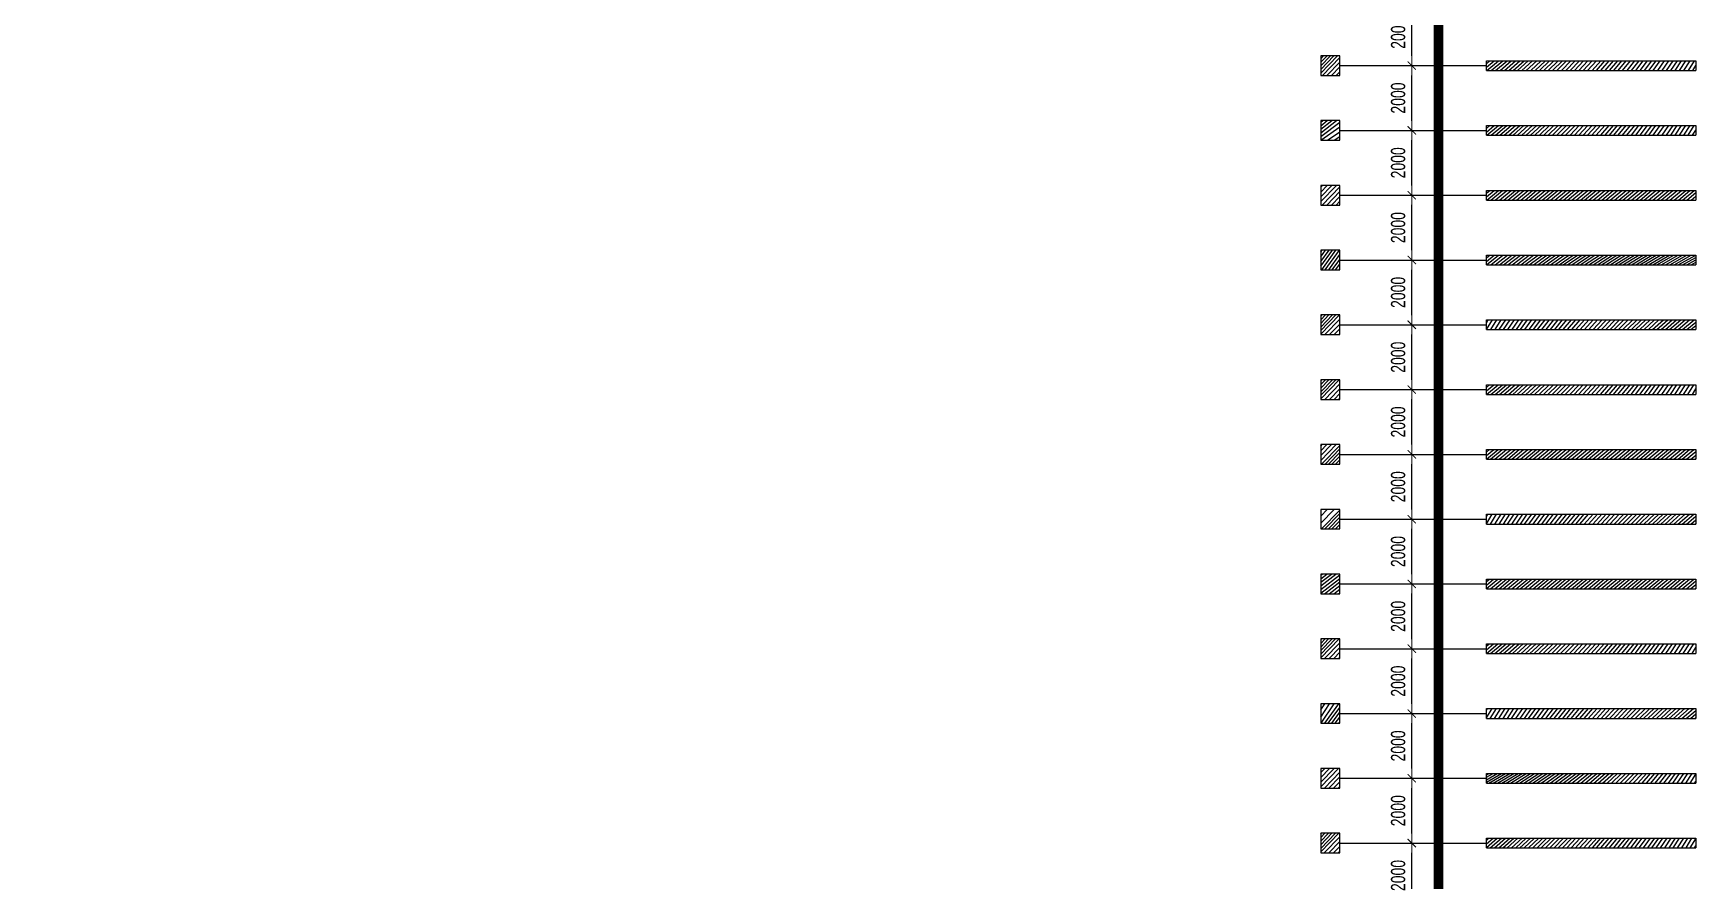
# Model space of a CAD drawing. Header units: millimetres. Extents: x -10588 to 227988, y -10588 to 100488.
# Drawn here: x 176677 to 227988, y 16737 to 42900 of the extents above; entities that cross this region are included whole.
import ezdxf

# ---------------------------------------------------------------- set-up
doc = ezdxf.new("R2010")
doc.units = ezdxf.units.MM
doc.linetypes.add('X-SITE$0$ACAD_ISO05W100', pattern=[33, 24, -3, 0, -3, 0, -3])
doc.layers.get('0').update_dxf_attribs({"lineweight": 20})
doc.layers.get('Defpoints').update_dxf_attribs({"color": 151, "lineweight": 9})
for name, color, linetype, lineweight in [('@@hatch - giaothong', 253, 'Continuous', 9), ('Landscape$0$A-HATCH', 252, 'Continuous', 18), ('NDC_S_DIM', 1, 'Continuous', 15)]:
    doc.layers.add(name, color=color, linetype=linetype, lineweight=lineweight)
doc.layers.add('A-SYM', color=7, linetype='Continuous')
doc.layers.add('X-SITE$0$A-SITE', color=2, linetype='X-SITE$0$ACAD_ISO05W100')
doc.styles.add('NDC_DIM', font='', dxfattribs={"width": 0.75})
doc.styles.get('NDC_DIM').set_extended_font_data('Dotum')
doc.dimstyles.new('NDC_dim_200', dxfattribs={"dimscale": 200, "dimtxt": 2.2, "dimasz": 1.5, "dimexe": 1.5, "dimexo": 2.5, "dimgap": 1, "dimtad": 1, "dimdec": 0, "dimzin": 0, "dimdsep": 46, "dimtxsty": 'NDC_DIM', "dimblk": 'DIMMARK', "dimcen": 0.09, "dimdle": 1.2, "dimclrd": 1, "dimclre": 1, "dimclrt": 3, "dimadec": 0, "dimazin": 0, "dimtfac": 1, "dimtdec": 0, "dimtix": 1, "dimtofl": 0, "dimtmove": 0, "dimatfit": 3, "dimfxl": 6, "dimfxlon": 1, "dimtolj": 1, "dimtzin": 0, "dimarcsym": 0})

# ---------------------------------------------------------------- blocks, each defined once
blk = doc.blocks.new('X-SITE')
at = {"layer": 'X-SITE$0$A-SITE', "const_width": 300}
blk.add_lwpolyline([(263891.6972274575, 94374.2868733796), (233890.9167651925, 124374.1597342881), (41048.81672237301, 124371.2061076554), (41031.4772981205, 26050.13213352286), (263893.9970330987, 26073.53728202902)], close=True, dxfattribs=at)
blk = doc.blocks.new('Neo_Samwoo')
at = {"layer": '@@hatch - giaothong', "lineweight": -3, "transparency": 33554559}
h = blk.add_hatch(dxfattribs=at)
h.set_pattern_fill('ANSI31', color=3, scale=750.0000000000002, angle=90.00000000000001)
h.set_pattern_definition([(135, (1742590341.413357, -434066229.3020579), (-66.29126073623884, -66.29126073623887), [])])
h.paths.add_polyline_path([(-302.44442273397, 0), (-302.44442273397, -584.009388985578), (302.44442273397, -584.009388985578), (302.44442273397, 0)])
h.paths.add_polyline_path([(150.0000001396984, 10987.54396887041), (-150.0000001396984, 10987.54396887041), (-150.0000001396984, 4527.282461116556), (150.0000001396984, 4527.282461116556)])
at = {"layer": 'Landscape$0$A-HATCH', "color": 1, "lineweight": -3}
for p, q in [((-150.0000001396984, 4527.282461116556), (-150.0000001396984, 10987.54396887041)), ((-150.0000001396984, 10987.54396887041), (150.0000001396984, 10987.54396887041)), ((150.0000001396984, 4527.282461116556), (150.0000001396984, 10987.54396887041)), ((150.0000001396984, 4527.282461116556), (-150.0000001396984, 4527.282461116556)), ((0, 0), (3.492459654808044e-07, 4527.282461116556)), ((302.44442273397, 0), (-302.44442273397, 0)), ((-302.44442273397, 0), (-302.44442273397, -584.009388985578)), ((302.44442273397, -584.009388985578), (302.44442273397, 0)), ((-302.44442273397, -584.009388985578), (302.44442273397, -584.009388985578))]:
    blk.add_line(p, q, dxfattribs=at)
blk = doc.blocks.new('DIMMARK')
at = {"layer": 'NDC_S_DIM', "color": 1}
blk.add_line((-1.5, 0), (1, 0), dxfattribs=at)
at = {"layer": 'NDC_S_DIM', "color": 2, "const_width": 0.1}
blk.add_lwpolyline([(-0.4242640687119285, -0.4242640687119285), (0.4242640687119285, 0.4242640687119285)], dxfattribs=at)
blk = doc.blocks.new('*D3023')
at = {"layer": 'Defpoints', "color": 0, "transparency": 16777216}
for p in [(218098.7281716989, 17899.99970079005), (219223.1530362209, 17899.99970079005), (218098.7281715447, 15899.99970079005)]:
    blk.add_point(p, dxfattribs=at)
at = {"layer": 'NDC_S_DIM', "color": 1, "lineweight": -2, "transparency": 16777216}
for p, q in [((218598.7281716989, 17899.99970079005), (219523.1530362209, 17899.99970079005)), ((219223.1530362209, 16199.99970079005), (219223.1530362209, 17599.99970079005)), ((218598.7281715447, 15899.99970079005), (219523.1530362209, 15899.99970079005))]:
    blk.add_line(p, q, dxfattribs=at)
at = {"layer": 'NDC_S_DIM', "color": 1, "lineweight": -2, "transparency": 16777216, "xscale": 300, "yscale": 300, "zscale": 300}
for p, rotation in [((219223.1530362209, 17899.99970079005), 90), ((219223.1530362209, 15899.99970079005), 270)]:
    blk.add_blockref('DIMMARK', p, dxfattribs=dict(at, rotation=rotation))
at = {"layer": 'NDC_S_DIM', "color": 3, "transparency": 16777216, "insert": (218803.1530362209, 16899.99970078998), "char_height": 440.0000000000001, "attachment_point": 5, "rotation": 90, "style": 'NDC_DIM'}
blk.add_mtext('\\A1;2000', dxfattribs=at)
blk = doc.blocks.new('*D3024')
at = {"layer": 'Defpoints', "color": 0, "transparency": 16777216}
for p in [(218098.728171853, 19899.99970079005), (219223.153036221, 19899.99970079005), (218098.7281716989, 17899.99970079005)]:
    blk.add_point(p, dxfattribs=at)
at = {"layer": 'NDC_S_DIM', "color": 1, "lineweight": -2, "transparency": 16777216}
for p, q in [((218598.728171853, 19899.99970079005), (219523.153036221, 19899.99970079005)), ((219223.153036221, 18199.99970079005), (219223.153036221, 19599.99970079005)), ((218598.7281716989, 17899.99970079005), (219523.153036221, 17899.99970079005))]:
    blk.add_line(p, q, dxfattribs=at)
at = {"layer": 'NDC_S_DIM', "color": 1, "lineweight": -2, "transparency": 16777216, "xscale": 300, "yscale": 300, "zscale": 300}
for p, rotation in [((219223.153036221, 19899.99970079005), 90), ((219223.153036221, 17899.99970079005), 270)]:
    blk.add_blockref('DIMMARK', p, dxfattribs=dict(at, rotation=rotation))
at = {"layer": 'NDC_S_DIM', "color": 3, "transparency": 16777216, "insert": (218803.153036221, 18899.99970078998), "char_height": 440.0000000000001, "attachment_point": 5, "rotation": 90, "style": 'NDC_DIM'}
blk.add_mtext('\\A1;2000', dxfattribs=at)
blk = doc.blocks.new('*D3025')
at = {"layer": 'Defpoints', "color": 0, "transparency": 16777216}
for p in [(218098.7281720075, 21899.99970079004), (219223.1530362212, 21899.99970079004), (218098.728171853, 19899.99970079005)]:
    blk.add_point(p, dxfattribs=at)
at = {"layer": 'NDC_S_DIM', "color": 1, "lineweight": -2, "transparency": 16777216}
for p, q in [((218598.7281720075, 21899.99970079004), (219523.1530362212, 21899.99970079004)), ((219223.1530362212, 20199.99970079005), (219223.1530362212, 21599.99970079004)), ((218598.728171853, 19899.99970079005), (219523.1530362212, 19899.99970079005))]:
    blk.add_line(p, q, dxfattribs=at)
at = {"layer": 'NDC_S_DIM', "color": 1, "lineweight": -2, "transparency": 16777216, "xscale": 300, "yscale": 300, "zscale": 300}
for p, rotation in [((219223.1530362212, 21899.99970079004), 90), ((219223.1530362212, 19899.99970079005), 270)]:
    blk.add_blockref('DIMMARK', p, dxfattribs=dict(at, rotation=rotation))
at = {"layer": 'NDC_S_DIM', "color": 3, "transparency": 16777216, "insert": (218803.1530362211, 20899.99970078998), "char_height": 440.0000000000001, "attachment_point": 5, "rotation": 90, "style": 'NDC_DIM'}
blk.add_mtext('\\A1;2000', dxfattribs=at)
blk = doc.blocks.new('*D3026')
at = {"layer": 'Defpoints', "color": 0, "transparency": 16777216}
for p in [(218098.7281721617, 23899.99970079005), (219223.1530362213, 23899.99970079005), (218098.7281720075, 21899.99970079004)]:
    blk.add_point(p, dxfattribs=at)
at = {"layer": 'NDC_S_DIM', "color": 1, "lineweight": -2, "transparency": 16777216}
for p, q in [((218598.7281721617, 23899.99970079005), (219523.1530362213, 23899.99970079005)), ((219223.1530362213, 22199.99970079004), (219223.1530362213, 23599.99970079005)), ((218598.7281720075, 21899.99970079004), (219523.1530362213, 21899.99970079004))]:
    blk.add_line(p, q, dxfattribs=at)
at = {"layer": 'NDC_S_DIM', "color": 1, "lineweight": -2, "transparency": 16777216, "xscale": 300, "yscale": 300, "zscale": 300}
for p, rotation in [((219223.1530362213, 23899.99970079005), 90), ((219223.1530362213, 21899.99970079004), 270)]:
    blk.add_blockref('DIMMARK', p, dxfattribs=dict(at, rotation=rotation))
at = {"layer": 'NDC_S_DIM', "color": 3, "transparency": 16777216, "insert": (218803.1530362212, 22899.99970078998), "char_height": 440.0000000000001, "attachment_point": 5, "rotation": 90, "style": 'NDC_DIM'}
blk.add_mtext('\\A1;2000', dxfattribs=at)
blk = doc.blocks.new('*D3027')
at = {"layer": 'Defpoints', "color": 0, "transparency": 16777216}
for p in [(218098.7281721394, 25899.99970079005), (219223.1530362214, 25899.99970079005), (218098.7281721617, 23899.99970079005)]:
    blk.add_point(p, dxfattribs=at)
at = {"layer": 'NDC_S_DIM', "color": 1, "lineweight": -2, "transparency": 16777216}
for p, q in [((218598.7281721394, 25899.99970079005), (219523.1530362214, 25899.99970079005)), ((219223.1530362214, 24199.99970079005), (219223.1530362214, 25599.99970079005)), ((218598.7281721617, 23899.99970079005), (219523.1530362214, 23899.99970079005))]:
    blk.add_line(p, q, dxfattribs=at)
at = {"layer": 'NDC_S_DIM', "color": 1, "lineweight": -2, "transparency": 16777216, "xscale": 300, "yscale": 300, "zscale": 300}
for p, rotation in [((219223.1530362214, 25899.99970079005), 90), ((219223.1530362214, 23899.99970079005), 270)]:
    blk.add_blockref('DIMMARK', p, dxfattribs=dict(at, rotation=rotation))
at = {"layer": 'NDC_S_DIM', "color": 3, "transparency": 16777216, "insert": (218803.1530362213, 24899.99970078998), "char_height": 440.0000000000001, "attachment_point": 5, "rotation": 90, "style": 'NDC_DIM'}
blk.add_mtext('\\A1;2000', dxfattribs=at)
blk = doc.blocks.new('*D3028')
at = {"layer": 'Defpoints', "color": 0, "transparency": 16777216}
for p in [(218098.7281722935, 27899.99970079005), (219223.1530362215, 27899.99970079005), (218098.7281721394, 25899.99970079005)]:
    blk.add_point(p, dxfattribs=at)
at = {"layer": 'NDC_S_DIM', "color": 1, "lineweight": -2, "transparency": 16777216}
for p, q in [((218598.7281722935, 27899.99970079005), (219523.1530362215, 27899.99970079005)), ((219223.1530362215, 26199.99970079005), (219223.1530362215, 27599.99970079005)), ((218598.7281721394, 25899.99970079005), (219523.1530362215, 25899.99970079005))]:
    blk.add_line(p, q, dxfattribs=at)
at = {"layer": 'NDC_S_DIM', "color": 1, "lineweight": -2, "transparency": 16777216, "xscale": 300, "yscale": 300, "zscale": 300}
for p, rotation in [((219223.1530362215, 27899.99970079005), 90), ((219223.1530362215, 25899.99970079005), 270)]:
    blk.add_blockref('DIMMARK', p, dxfattribs=dict(at, rotation=rotation))
at = {"layer": 'NDC_S_DIM', "color": 3, "transparency": 16777216, "insert": (218803.1530362215, 26899.99970078998), "char_height": 440.0000000000001, "attachment_point": 5, "rotation": 90, "style": 'NDC_DIM'}
blk.add_mtext('\\A1;2000', dxfattribs=at)
blk = doc.blocks.new('*D3029')
at = {"layer": 'Defpoints', "color": 0, "transparency": 16777216}
for p in [(218098.7281724478, 29899.99970079005), (219223.1530362216, 29899.99970079005), (218098.7281722935, 27899.99970079005)]:
    blk.add_point(p, dxfattribs=at)
at = {"layer": 'NDC_S_DIM', "color": 1, "lineweight": -2, "transparency": 16777216}
for p, q in [((218598.7281724478, 29899.99970079005), (219523.1530362216, 29899.99970079005)), ((219223.1530362216, 28199.99970079005), (219223.1530362216, 29599.99970079005)), ((218598.7281722935, 27899.99970079005), (219523.1530362216, 27899.99970079005))]:
    blk.add_line(p, q, dxfattribs=at)
at = {"layer": 'NDC_S_DIM', "color": 1, "lineweight": -2, "transparency": 16777216, "xscale": 300, "yscale": 300, "zscale": 300}
for p, rotation in [((219223.1530362216, 29899.99970079005), 90), ((219223.1530362216, 27899.99970079005), 270)]:
    blk.add_blockref('DIMMARK', p, dxfattribs=dict(at, rotation=rotation))
at = {"layer": 'NDC_S_DIM', "color": 3, "transparency": 16777216, "insert": (218803.1530362216, 28899.99970078998), "char_height": 440.0000000000001, "attachment_point": 5, "rotation": 90, "style": 'NDC_DIM'}
blk.add_mtext('\\A1;2000', dxfattribs=at)
blk = doc.blocks.new('*D3030')
at = {"layer": 'Defpoints', "color": 0, "transparency": 16777216}
for p in [(218098.7281726022, 31899.99970079005), (219223.1530362217, 31899.99970079005), (218098.7281724478, 29899.99970079005)]:
    blk.add_point(p, dxfattribs=at)
at = {"layer": 'NDC_S_DIM', "color": 1, "lineweight": -2, "transparency": 16777216}
for p, q in [((218598.7281726022, 31899.99970079005), (219523.1530362217, 31899.99970079005)), ((219223.1530362217, 30199.99970079005), (219223.1530362217, 31599.99970079005)), ((218598.7281724478, 29899.99970079005), (219523.1530362217, 29899.99970079005))]:
    blk.add_line(p, q, dxfattribs=at)
at = {"layer": 'NDC_S_DIM', "color": 1, "lineweight": -2, "transparency": 16777216, "xscale": 300, "yscale": 300, "zscale": 300}
for p, rotation in [((219223.1530362217, 31899.99970079005), 90), ((219223.1530362217, 29899.99970079005), 270)]:
    blk.add_blockref('DIMMARK', p, dxfattribs=dict(at, rotation=rotation))
at = {"layer": 'NDC_S_DIM', "color": 3, "transparency": 16777216, "insert": (218803.1530362217, 30899.99970078998), "char_height": 440.0000000000001, "attachment_point": 5, "rotation": 90, "style": 'NDC_DIM'}
blk.add_mtext('\\A1;2000', dxfattribs=at)
blk = doc.blocks.new('*D3031')
at = {"layer": 'Defpoints', "color": 0, "transparency": 16777216}
for p in [(218098.7281727564, 33899.99970079005), (219223.1530362219, 33899.99970079005), (218098.7281726022, 31899.99970079005)]:
    blk.add_point(p, dxfattribs=at)
at = {"layer": 'NDC_S_DIM', "color": 1, "lineweight": -2, "transparency": 16777216}
for p, q in [((218598.7281727564, 33899.99970079005), (219523.1530362219, 33899.99970079005)), ((219223.1530362219, 32199.99970079005), (219223.1530362219, 33599.99970079005)), ((218598.7281726022, 31899.99970079005), (219523.1530362219, 31899.99970079005))]:
    blk.add_line(p, q, dxfattribs=at)
at = {"layer": 'NDC_S_DIM', "color": 1, "lineweight": -2, "transparency": 16777216, "xscale": 300, "yscale": 300, "zscale": 300}
for p, rotation in [((219223.1530362219, 33899.99970079005), 90), ((219223.1530362219, 31899.99970079005), 270)]:
    blk.add_blockref('DIMMARK', p, dxfattribs=dict(at, rotation=rotation))
at = {"layer": 'NDC_S_DIM', "color": 3, "transparency": 16777216, "insert": (218803.1530362218, 32899.99970078998), "char_height": 440.0000000000001, "attachment_point": 5, "rotation": 90, "style": 'NDC_DIM'}
blk.add_mtext('\\A1;2000', dxfattribs=at)
blk = doc.blocks.new('*D3032')
at = {"layer": 'Defpoints', "color": 0, "transparency": 16777216}
for p in [(218098.7281729105, 35899.99970079005), (219223.153036222, 35899.99970079005), (218098.7281727564, 33899.99970079005)]:
    blk.add_point(p, dxfattribs=at)
at = {"layer": 'NDC_S_DIM', "color": 1, "lineweight": -2, "transparency": 16777216}
for p, q in [((218598.7281729105, 35899.99970079005), (219523.153036222, 35899.99970079005)), ((219223.153036222, 34199.99970079005), (219223.153036222, 35599.99970079005)), ((218598.7281727564, 33899.99970079005), (219523.153036222, 33899.99970079005))]:
    blk.add_line(p, q, dxfattribs=at)
at = {"layer": 'NDC_S_DIM', "color": 1, "lineweight": -2, "transparency": 16777216, "xscale": 300, "yscale": 300, "zscale": 300}
for p, rotation in [((219223.153036222, 35899.99970079005), 90), ((219223.153036222, 33899.99970079005), 270)]:
    blk.add_blockref('DIMMARK', p, dxfattribs=dict(at, rotation=rotation))
at = {"layer": 'NDC_S_DIM', "color": 3, "transparency": 16777216, "insert": (218803.1530362219, 34899.99970078998), "char_height": 440.0000000000001, "attachment_point": 5, "rotation": 90, "style": 'NDC_DIM'}
blk.add_mtext('\\A1;2000', dxfattribs=at)
blk = doc.blocks.new('*D3033')
at = {"layer": 'Defpoints', "color": 0, "transparency": 16777216}
for p in [(218098.7281730647, 37899.99970079005), (219223.1530362221, 37899.99970079005), (218098.7281729105, 35899.99970079005)]:
    blk.add_point(p, dxfattribs=at)
at = {"layer": 'NDC_S_DIM', "color": 1, "lineweight": -2, "transparency": 16777216}
for p, q in [((218598.7281730647, 37899.99970079005), (219523.1530362221, 37899.99970079005)), ((219223.1530362221, 36199.99970079005), (219223.1530362221, 37599.99970079005)), ((218598.7281729105, 35899.99970079005), (219523.1530362221, 35899.99970079005))]:
    blk.add_line(p, q, dxfattribs=at)
at = {"layer": 'NDC_S_DIM', "color": 1, "lineweight": -2, "transparency": 16777216, "xscale": 300, "yscale": 300, "zscale": 300}
for p, rotation in [((219223.1530362221, 37899.99970079005), 90), ((219223.1530362221, 35899.99970079005), 270)]:
    blk.add_blockref('DIMMARK', p, dxfattribs=dict(at, rotation=rotation))
at = {"layer": 'NDC_S_DIM', "color": 3, "transparency": 16777216, "insert": (218803.153036222, 36899.99970078998), "char_height": 440.0000000000001, "attachment_point": 5, "rotation": 90, "style": 'NDC_DIM'}
blk.add_mtext('\\A1;2000', dxfattribs=at)
blk = doc.blocks.new('*D3034')
at = {"layer": 'Defpoints', "color": 0, "transparency": 16777216}
for p in [(218098.7281732192, 39899.99970079005), (219223.1530362222, 39899.99970079005), (218098.7281730647, 37899.99970079005)]:
    blk.add_point(p, dxfattribs=at)
at = {"layer": 'NDC_S_DIM', "color": 1, "lineweight": -2, "transparency": 16777216}
for p, q in [((218598.7281732192, 39899.99970079005), (219523.1530362222, 39899.99970079005)), ((219223.1530362222, 38199.99970079005), (219223.1530362222, 39599.99970079005)), ((218598.7281730647, 37899.99970079005), (219523.1530362222, 37899.99970079005))]:
    blk.add_line(p, q, dxfattribs=at)
at = {"layer": 'NDC_S_DIM', "color": 1, "lineweight": -2, "transparency": 16777216, "xscale": 300, "yscale": 300, "zscale": 300}
for p, rotation in [((219223.1530362222, 39899.99970079005), 90), ((219223.1530362222, 37899.99970079005), 270)]:
    blk.add_blockref('DIMMARK', p, dxfattribs=dict(at, rotation=rotation))
at = {"layer": 'NDC_S_DIM', "color": 3, "transparency": 16777216, "insert": (218803.1530362222, 38899.99970078998), "char_height": 440.0000000000001, "attachment_point": 5, "rotation": 90, "style": 'NDC_DIM'}
blk.add_mtext('\\A1;2000', dxfattribs=at)
blk = doc.blocks.new('*D3035')
at = {"layer": 'Defpoints', "color": 0, "transparency": 16777216}
for p in [(218098.7281733734, 41899.99970079005), (219223.1530362223, 41899.99970079005), (218098.7281732192, 39899.99970079005)]:
    blk.add_point(p, dxfattribs=at)
at = {"layer": 'NDC_S_DIM', "color": 1, "lineweight": -2, "transparency": 16777216}
for p, q in [((218598.7281733734, 41899.99970079005), (219523.1530362223, 41899.99970079005)), ((219223.1530362223, 40199.99970079005), (219223.1530362223, 41599.99970079005)), ((218598.7281732192, 39899.99970079005), (219523.1530362223, 39899.99970079005))]:
    blk.add_line(p, q, dxfattribs=at)
at = {"layer": 'NDC_S_DIM', "color": 1, "lineweight": -2, "transparency": 16777216, "xscale": 300, "yscale": 300, "zscale": 300}
for p, rotation in [((219223.1530362223, 41899.99970079005), 90), ((219223.1530362223, 39899.99970079005), 270)]:
    blk.add_blockref('DIMMARK', p, dxfattribs=dict(at, rotation=rotation))
at = {"layer": 'NDC_S_DIM', "color": 3, "transparency": 16777216, "insert": (218803.1530362223, 40899.99970078998), "char_height": 440.0000000000001, "attachment_point": 5, "rotation": 90, "style": 'NDC_DIM'}
blk.add_mtext('\\A1;2000', dxfattribs=at)
blk = doc.blocks.new('*D3036')
at = {"layer": 'Defpoints', "color": 0, "transparency": 16777216}
for p in [(218098.7281735277, 43899.99970079005), (219223.1530362224, 43899.99970079005), (218098.7281733734, 41899.99970079005)]:
    blk.add_point(p, dxfattribs=at)
at = {"layer": 'NDC_S_DIM', "color": 1, "lineweight": -2, "transparency": 16777216}
for p, q in [((218598.7281735277, 43899.99970079005), (219523.1530362224, 43899.99970079005)), ((219223.1530362224, 42199.99970079005), (219223.1530362224, 43599.99970079005)), ((218598.7281733734, 41899.99970079005), (219523.1530362224, 41899.99970079005))]:
    blk.add_line(p, q, dxfattribs=at)
at = {"layer": 'NDC_S_DIM', "color": 1, "lineweight": -2, "transparency": 16777216, "xscale": 300, "yscale": 300, "zscale": 300}
for p, rotation in [((219223.1530362224, 43899.99970079005), 90), ((219223.1530362224, 41899.99970079005), 270)]:
    blk.add_blockref('DIMMARK', p, dxfattribs=dict(at, rotation=rotation))
at = {"layer": 'NDC_S_DIM', "color": 3, "transparency": 16777216, "insert": (218803.1530362224, 42899.99970078998), "char_height": 440.0000000000001, "attachment_point": 5, "rotation": 90, "style": 'NDC_DIM'}
blk.add_mtext('\\A1;2000', dxfattribs=at)

msp = doc.modelspace()

# ---------------------------------------------------------------- block references
msp.add_blockref('X-SITE', (-43848.81672237068, -28571.20610765414))
at = {"layer": 'A-SYM', "rotation": 270}
for p in [(217000.0000000015, 41899.99970087479), (217000.0000000015, 39899.99970087479), (217000.0000000015, 37899.99970087479), (217000.0000000015, 35899.99970087479), (217000.0000000015, 33899.99970087479), (217000.0000000015, 31899.99970087479), (217000.0000000015, 29899.99970087479), (217000.0000000015, 27899.99970087479), (217000.0000000015, 25899.99970087479), (217000.0000000015, 23899.99970087479), (217000.0000000015, 21899.99970087479), (217000.0000000015, 19899.99970087479), (217000.0000000015, 17899.99970087479)]:
    msp.add_blockref('Neo_Samwoo', p, dxfattribs=at)

# ---------------------------------------------------------------- dimensions: what is measured, and where the dimension line sits
at = {"layer": 'NDC_S_DIM'}
for base, p1, p2, picture, middle in [((219223.1530362224, 43899.99970079005), (218098.7281733733, 41899.99970079004), (218098.7281735276, 43899.99970079003), '*D3036', (218803.1530362224, 42899.99970078998)), ((219223.1530362223, 41899.99970079005), (218098.7281732191, 39899.99970079004), (218098.7281733733, 41899.99970079004), '*D3035', (218803.1530362223, 40899.99970078998)), ((219223.1530362222, 39899.99970079005), (218098.7281730645, 37899.99970079004), (218098.7281732191, 39899.99970079004), '*D3034', (218803.1530362222, 38899.99970078998)), ((219223.1530362221, 37899.99970079005), (218098.7281729104, 35899.99970079004), (218098.7281730645, 37899.99970079004), '*D3033', (218803.153036222, 36899.99970078998)), ((219223.153036222, 35899.99970079005), (218098.7281727563, 33899.99970079004), (218098.7281729104, 35899.99970079004), '*D3032', (218803.1530362219, 34899.99970078998)), ((219223.1530362219, 33899.99970079005), (218098.7281726021, 31899.99970079004), (218098.7281727563, 33899.99970079004), '*D3031', (218803.1530362218, 32899.99970078998)), ((219223.1530362217, 31899.99970079005), (218098.7281724476, 29899.99970079003), (218098.7281726021, 31899.99970079004), '*D3030', (218803.1530362217, 30899.99970078998)), ((219223.1530362216, 29899.99970079005), (218098.7281722934, 27899.99970079004), (218098.7281724476, 29899.99970079003), '*D3029', (218803.1530362216, 28899.99970078998)), ((219223.1530362215, 27899.99970079005), (218098.7281721393, 25899.99970079004), (218098.7281722934, 27899.99970079004), '*D3028', (218803.1530362215, 26899.99970078998)), ((219223.1530362214, 25899.99970079005), (218098.7281721616, 23899.99970079004), (218098.7281721393, 25899.99970079004), '*D3027', (218803.1530362213, 24899.99970078998)), ((219223.1530362213, 23899.99970079005), (218098.7281720073, 21899.99970079003), (218098.7281721616, 23899.99970079004), '*D3026', (218803.1530362212, 22899.99970078998)), ((219223.1530362212, 21899.99970079004), (218098.7281718529, 19899.99970079004), (218098.7281720073, 21899.99970079003), '*D3025', (218803.1530362211, 20899.99970078998)), ((219223.153036221, 19899.99970079005), (218098.7281716987, 17899.99970079004), (218098.7281718529, 19899.99970079004), '*D3024', (218803.153036221, 18899.99970078998)), ((219223.1530362209, 17899.99970079005), (218098.7281715446, 15899.99970079004), (218098.7281716987, 17899.99970079004), '*D3023', (218803.1530362209, 16899.99970078998))]:
    dim = msp.add_linear_dim(base=base, p1=p1, p2=p2, angle=90, dimstyle='NDC_dim_200', override={"dimtmove": 1}, dxfattribs=at)
    dim.commit()
    dim.dimension.update_dxf_attribs({"geometry": picture, "text_midpoint": middle})

doc.saveas('drawing.dxf')
